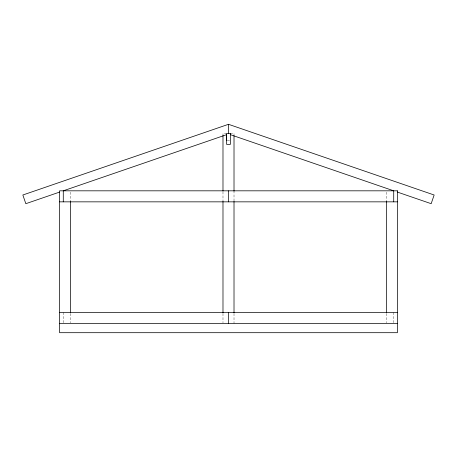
<?xml version="1.0" encoding="UTF-8"?>
<svg xmlns="http://www.w3.org/2000/svg" width="457" height="457" viewBox="0 0 457 457"><rect width="100%" height="100%" fill="white"/><g stroke="black" fill="none" stroke-linecap="round" stroke-linejoin="round"><path stroke-width="0.34" stroke-dasharray="2.29 1.71" d="M226.638 133.387L222.987 133.387L222.987 135.918M230.362 133.387L234.013 133.387L234.013 134.809M227.26 140.739L230.362 140.739M393.694 312.434L393.717 322.819M386.365 192.197L386.365 201.845M386.365 313.519L386.365 322.813M234.013 190.798L234.013 201.868M234.013 313.519L234.013 323.51M222.987 191.774L222.987 201.868M222.987 313.519L222.987 322.813M70.635 192.197L70.635 201.154M70.635 313.519L70.635 322.813M63.306 312.434L63.283 322.819"/><path stroke-width="0.69" d="M397.396 192.083L431.162 203.691L434.15 195.002L228.5 124.304L22.85 195.002L25.838 203.691L59.604 192.083M226.661 134.649L63.283 190.82L63.283 201.845M59.604 201.845L397.396 201.845M59.604 312.479L397.396 312.434M59.604 323.51L397.396 323.51M230.339 134.649L393.717 190.82L393.717 201.845M386.365 201.52L386.365 312.805M234.013 135.512L234.013 191.066M234.013 201.468L234.013 312.828M228.5 124.304L228.5 133.387M228.5 190.82L228.5 201.845M228.5 312.479L228.5 323.51M226.638 134.724L226.638 140.739M222.987 135.512L222.987 191.066M222.987 201.497L222.987 312.839M70.635 201.52L70.635 312.805M230.339 133.387L226.661 133.387L226.661 144.412L230.339 144.412L230.339 133.387M397.396 190.82L59.604 190.82L59.604 332.696L397.396 332.696L397.396 190.82"/></g></svg>
